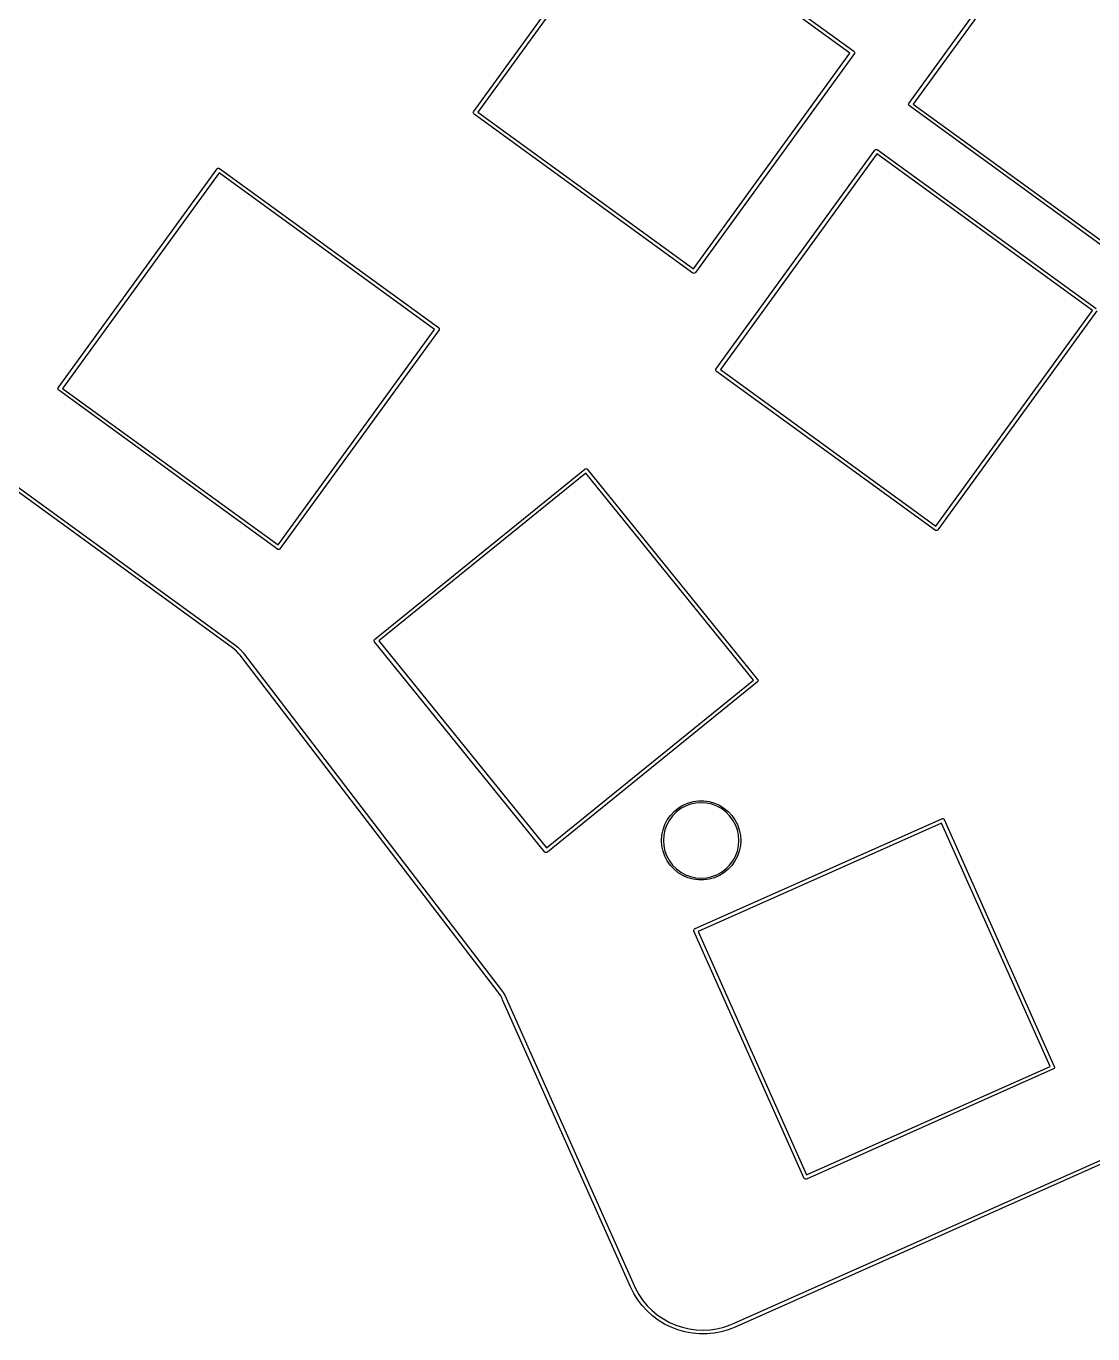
# Model space of a CAD drawing. Extents: x 87 to 387, y -217 to -84.
# Drawn here: x 138.9 to 194.1, y -216.7 to -149 of the extents above; entities that cross this region are included whole.
import ezdxf

# ---------------------------------------------------------------- set-up
doc = ezdxf.new("R2010")
doc.units = 0
doc.layers.add('BLACK', color=7, linetype='CONTINUOUS')

msp = doc.modelspace()

# ---------------------------------------------------------------- linework, layer by layer
at = {"layer": 'BLACK', "linetype": 'CONTINUOUS'}
for p, q in [((162.03234, -153.398178), (170.271244, -142.055032)), ((170.372736, -142.252359), (162.261705, -153.419454)), ((181.539842, -150.363389), (170.372736, -142.252359)), ((170.394012, -142.022995), (181.737171, -150.261897)), ((184.588533, -152.975686), (192.827431, -141.632534)), ((192.928923, -141.829863), (184.817897, -152.996961)), ((173.428806, -161.530494), (181.539842, -150.363389)), ((181.769207, -150.384665), (173.530299, -161.727823)), ((181.737171, -150.261897), (181.751818, -150.274913)), ((181.751818, -150.274913), (181.751825, -150.274918)), ((181.751825, -150.274918), (181.772211, -150.308187)), ((181.778315, -150.346725), (181.769207, -150.384665)), ((181.772211, -150.308187), (181.778315, -150.346725)), ((184.579425, -153.013626), (184.588533, -152.975686)), ((184.585529, -153.052164), (184.579425, -153.013626)), ((184.605916, -153.085433), (184.585529, -153.052164)), ((184.605922, -153.085437), (184.605916, -153.085433)), ((184.620569, -153.098454), (184.605922, -153.085437)), ((195.9624, -161.3364), (184.620569, -153.098454)), ((184.817897, -152.996961), (195.98499, -161.107991)), ((162.023232, -153.436118), (162.03234, -153.398178)), ((162.029336, -153.474656), (162.023232, -153.436118)), ((162.049722, -153.507924), (162.029336, -153.474656)), ((162.064376, -153.520946), (162.049722, -153.507924)), ((173.407531, -161.759859), (162.064376, -153.520946)), ((162.261705, -153.419454), (173.428806, -161.530494)), ((174.596175, -166.728966), (182.835086, -155.385818)), ((182.936577, -155.583146), (174.82554, -166.750242)), ((182.835086, -155.385818), (182.848108, -155.371164)), ((182.848108, -155.371164), (182.881376, -155.350777)), ((182.881376, -155.350777), (182.919914, -155.344673)), ((182.919914, -155.344673), (182.957854, -155.353781)), ((194.103678, -163.69418), (182.936577, -155.583146)), ((182.957854, -155.353781), (194.301007, -163.592688)), ((140.512094, -167.706548), (148.750996, -156.363402)), ((148.750996, -156.363402), (148.764017, -156.348748)), ((148.764017, -156.348748), (148.797286, -156.328361)), ((148.797286, -156.328361), (148.835824, -156.322257)), ((148.835824, -156.322257), (148.873764, -156.331365)), ((148.873764, -156.331365), (160.216918, -164.570263)), ((148.852488, -156.560729), (140.741459, -167.727824)), ((160.019589, -164.671755), (148.852488, -156.560729)), ((173.445471, -161.768967), (173.407531, -161.759859)), ((173.484009, -161.762863), (173.445471, -161.768967)), ((173.517277, -161.742476), (173.484009, -161.762863)), ((173.530299, -161.727823), (173.517277, -161.742476)), ((185.99264, -174.861287), (194.103678, -163.69418)), ((194.333042, -163.715457), (186.094133, -175.058616)), ((160.216918, -164.570263), (160.231567, -164.58328)), ((160.231567, -164.58328), (160.231573, -164.583284)), ((160.231573, -164.583284), (160.251959, -164.616553)), ((160.251959, -164.616553), (160.258063, -164.655091)), ((151.908554, -175.838854), (160.019589, -164.671755)), ((160.248955, -164.693031), (152.010047, -176.036183)), ((160.258063, -164.655091), (160.248955, -164.693031)), ((174.587067, -166.766906), (174.596175, -166.728966)), ((174.593171, -166.805444), (174.587067, -166.766906)), ((174.613557, -166.838712), (174.593171, -166.805444)), ((174.628211, -166.851734), (174.613557, -166.838712)), ((185.971364, -175.090652), (174.628211, -166.851734)), ((174.82554, -166.750242), (185.99264, -174.861287)), ((140.502986, -167.744488), (140.512094, -167.706548)), ((140.50909, -167.783026), (140.502986, -167.744488)), ((140.529477, -167.816294), (140.50909, -167.783026)), ((140.54413, -167.829316), (140.529477, -167.816294)), ((151.886017, -176.067302), (140.54413, -167.829316)), ((140.741459, -167.727824), (151.908554, -175.838854)), ((149.544956, -181.164808), (135.723644, -171.125395)), ((135.845822, -170.969319), (149.667182, -181.008768)), ((156.912815, -180.732879), (167.806588, -171.908802)), ((167.806588, -171.908802), (167.822958, -171.898018)), ((167.822958, -171.898018), (167.86037, -171.886936)), ((167.86037, -171.886936), (167.899174, -171.891015)), ((167.899174, -171.891015), (167.933464, -171.909633)), ((167.933464, -171.909633), (176.757726, -182.803634)), ((167.853548, -172.125674), (157.128634, -180.812974)), ((176.540852, -182.850595), (167.853548, -172.125674)), ((186.009305, -175.09976), (185.971364, -175.090652)), ((186.047843, -175.093656), (186.009305, -175.09976)), ((186.081111, -175.073269), (186.047843, -175.093656)), ((186.094133, -175.058616), (186.081111, -175.073269)), ((151.887279, -176.068219), (151.886017, -176.067302)), ((151.925219, -176.077327), (151.887279, -176.068219)), ((151.963757, -176.071223), (151.925219, -176.077327)), ((151.997025, -176.050837), (151.963757, -176.071223)), ((152.010047, -176.036183), (151.997025, -176.050837)), ((156.889896, -180.806153), (156.893975, -180.767349)), ((156.900978, -180.843565), (156.889896, -180.806153)), ((156.893975, -180.767349), (156.912593, -180.733059)), ((156.911762, -180.859935), (156.900978, -180.843565)), ((165.736023, -191.753939), (156.911762, -180.859935)), ((156.912593, -180.733059), (156.912815, -180.732879)), ((157.128634, -180.812974), (165.815938, -191.537896)), ((149.549619, -181.170567), (149.544956, -181.164808)), ((149.623682, -181.224363), (149.549619, -181.170567)), ((149.760761, -181.34572), (149.623682, -181.224363)), ((149.667182, -181.008768), (149.667186, -181.008772)), ((149.667186, -181.008772), (149.667189, -181.008773)), ((149.667189, -181.008773), (149.667189, -181.008774)), ((149.667189, -181.008774), (149.824782, -181.135308)), ((149.885544, -181.479687), (149.760761, -181.34572)), ((149.824782, -181.135308), (149.969487, -181.2764)), ((149.941195, -181.552367), (149.885544, -181.479687)), ((149.941204, -181.552359), (149.941195, -181.552367)), ((163.31533, -199.009882), (149.941204, -181.552359)), ((149.969487, -181.2764), (150.099965, -181.430745)), ((150.099965, -181.430745), (150.099975, -181.430737)), ((150.099975, -181.430737), (150.102806, -181.437588)), ((150.102806, -181.437588), (163.476939, -198.895121)), ((165.815938, -191.537896), (176.540852, -182.850595)), ((176.775513, -182.89622), (176.756896, -182.93051)), ((176.757726, -182.803634), (176.76851, -182.820004)), ((176.76851, -182.820004), (176.779592, -182.857416)), ((176.779592, -182.857416), (176.775513, -182.89622)), ((176.753372, -182.933363), (165.862899, -191.754769)), ((176.756896, -182.93051), (176.753372, -182.933363)), ((172.239798, -189.853762), (172.430772, -189.649279)), ((172.549766, -189.670016), (172.35253, -189.867252)), ((172.430772, -189.649279), (172.647811, -189.472704)), ((172.773064, -189.502858), (172.549766, -189.670016)), ((172.647811, -189.472704), (172.886873, -189.327328)), ((173.017877, -189.36918), (172.773064, -189.502858)), ((172.886873, -189.327328), (173.143502, -189.215858)), ((173.279224, -189.271702), (173.017877, -189.36918)), ((173.143502, -189.215858), (173.412921, -189.140371)), ((173.551782, -189.212411), (173.279224, -189.271702)), ((173.412921, -189.140371), (173.690108, -189.102272)), ((173.830005, -189.192512), (173.551782, -189.212411)), ((173.690108, -189.102272), (173.969902, -189.102272)), ((174.108228, -189.212411), (173.830005, -189.192512)), ((173.969902, -189.102272), (174.247089, -189.140371)), ((174.380786, -189.271702), (174.108228, -189.212411)), ((174.247089, -189.140371), (174.516508, -189.215858)), ((174.642133, -189.36918), (174.380786, -189.271702)), ((174.516508, -189.215858), (174.773137, -189.327328)), ((174.886946, -189.502858), (174.642133, -189.36918)), ((174.773137, -189.327328), (175.012199, -189.472704)), ((175.110244, -189.670016), (174.886946, -189.502858)), ((175.012199, -189.472704), (175.229238, -189.649279)), ((175.30748, -189.867252), (175.110244, -189.670016)), ((175.229238, -189.649279), (175.420212, -189.853762)), ((171.856026, -190.594408), (171.949724, -190.33077)), ((171.949724, -190.33077), (172.078447, -190.082345)), ((172.051694, -190.335363), (171.954216, -190.59671)), ((172.185372, -190.09055), (172.051694, -190.335363)), ((172.078447, -190.082345), (172.239798, -189.853762)), ((172.35253, -189.867252), (172.185372, -190.09055)), ((173.493705, -195.730154), (186.300384, -190.02616)), ((186.289613, -190.247798), (173.681703, -195.863262)), ((175.474638, -190.09055), (175.30748, -189.867252)), ((175.420212, -189.853762), (175.581563, -190.082345)), ((175.608316, -190.335363), (175.474638, -190.09055)), ((175.581563, -190.082345), (175.710286, -190.33077)), ((175.705794, -190.59671), (175.608316, -190.335363)), ((175.710286, -190.33077), (175.803984, -190.594408)), ((191.905093, -202.855696), (186.289613, -190.247798)), ((186.300384, -190.02616), (186.318987, -190.01998)), ((186.318987, -190.01998), (186.357992, -190.018959)), ((186.357992, -190.018959), (186.394419, -190.032942)), ((186.394419, -190.032942), (186.417767, -190.055098)), ((186.417767, -190.055098), (186.422722, -190.0598)), ((186.422722, -190.0598), (192.126731, -202.866466)), ((171.780007, -191.147491), (171.799101, -190.86835)), ((171.799101, -190.86835), (171.856026, -190.594408)), ((171.894925, -190.869268), (171.875026, -191.147491)), ((171.954216, -190.59671), (171.894925, -190.869268)), ((175.765085, -190.869268), (175.705794, -190.59671)), ((175.784984, -191.147491), (175.765085, -190.869268)), ((175.803984, -190.594408), (175.860909, -190.86835)), ((175.860909, -190.86835), (175.880003, -191.147491)), ((171.799101, -191.426632), (171.780007, -191.147491)), ((171.856026, -191.700574), (171.799101, -191.426632)), ((171.949724, -191.964212), (171.856026, -191.700574)), ((171.875026, -191.147491), (171.894925, -191.425714)), ((171.894925, -191.425714), (171.954216, -191.698272)), ((171.954216, -191.698272), (172.051694, -191.959619)), ((175.608316, -191.959619), (175.705794, -191.698272)), ((175.705794, -191.698272), (175.765085, -191.425714)), ((175.803984, -191.700574), (175.710286, -191.964212)), ((175.765085, -191.425714), (175.784984, -191.147491)), ((175.860909, -191.426632), (175.803984, -191.700574)), ((175.880003, -191.147491), (175.860909, -191.426632)), ((165.770313, -191.772556), (165.736023, -191.753939)), ((165.809117, -191.776635), (165.770313, -191.772556)), ((165.846529, -191.765553), (165.809117, -191.776635)), ((165.862899, -191.754769), (165.846529, -191.765553)), ((172.078447, -192.212637), (171.949724, -191.964212)), ((172.051694, -191.959619), (172.185372, -192.204432)), ((172.239798, -192.44122), (172.078447, -192.212637)), ((172.185372, -192.204432), (172.35253, -192.42773)), ((175.30748, -192.42773), (175.474638, -192.204432)), ((175.581563, -192.212637), (175.420212, -192.44122)), ((175.474638, -192.204432), (175.608316, -191.959619)), ((175.710286, -191.964212), (175.581563, -192.212637)), ((172.430772, -192.645703), (172.239798, -192.44122)), ((172.35253, -192.42773), (172.549766, -192.624966)), ((172.647811, -192.822278), (172.430772, -192.645703)), ((172.549766, -192.624966), (172.773064, -192.792124)), ((172.886873, -192.967654), (172.647811, -192.822278)), ((172.773064, -192.792124), (173.017877, -192.925802)), ((173.143502, -193.079124), (172.886873, -192.967654)), ((173.017877, -192.925802), (173.279224, -193.02328)), ((173.412921, -193.154611), (173.143502, -193.079124)), ((173.279224, -193.02328), (173.551782, -193.082571)), ((173.551782, -193.082571), (173.830005, -193.10247)), ((173.830005, -193.10247), (174.108228, -193.082571)), ((174.108228, -193.082571), (174.380786, -193.02328)), ((174.516508, -193.079124), (174.247089, -193.154611)), ((174.380786, -193.02328), (174.642133, -192.925802)), ((174.773137, -192.967654), (174.516508, -193.079124)), ((174.642133, -192.925802), (174.886946, -192.792124)), ((175.012199, -192.822278), (174.773137, -192.967654)), ((174.886946, -192.792124), (175.110244, -192.624966)), ((175.229238, -192.645703), (175.012199, -192.822278)), ((175.110244, -192.624966), (175.30748, -192.42773)), ((175.420212, -192.44122), (175.229238, -192.645703)), ((173.690108, -193.19271), (173.412921, -193.154611)), ((173.969902, -193.19271), (173.690108, -193.19271)), ((174.247089, -193.154611), (173.969902, -193.19271)), ((173.452864, -195.794884), (173.466847, -195.758458)), ((173.466847, -195.758457), (173.493705, -195.730154)), ((173.466847, -195.758458), (173.466847, -195.758457)), ((173.453885, -195.833889), (173.452864, -195.794884)), ((173.460065, -195.852493), (173.453885, -195.833889)), ((179.16407, -208.659174), (173.460065, -195.852493)), ((173.681703, -195.863262), (179.297178, -208.471175)), ((163.318161, -199.016734), (163.31533, -199.009882)), ((163.363389, -199.075767), (163.318161, -199.016734)), ((163.44432, -199.200554), (163.363389, -199.075767)), ((163.476939, -198.895121), (163.476947, -198.895134)), ((163.476947, -198.895134), (163.571644, -199.029339)), ((163.571644, -199.029339), (163.655568, -199.170546)), ((163.655568, -199.170546), (163.728198, -199.317881)), ((163.515251, -199.331285), (163.44432, -199.200554)), ((163.545488, -199.399228), (163.515251, -199.331285)), ((163.545493, -199.399225), (163.545488, -199.399228)), ((163.545493, -199.399226), (163.545493, -199.399225)), ((170.171099, -214.275867), (163.545493, -199.399226)), ((163.728198, -199.317881), (163.728203, -199.317879)), ((163.728203, -199.317879), (163.729361, -199.325196)), ((163.729361, -199.325196), (170.354967, -214.201837)), ((192.093092, -202.988804), (179.286409, -208.692814)), ((179.297178, -208.471175), (191.905093, -202.855696)), ((192.11995, -202.960501), (192.093092, -202.988804)), ((192.133933, -202.924075), (192.11995, -202.960501)), ((192.126731, -202.866466), (192.132908, -202.885061)), ((192.132908, -202.885061), (192.132912, -202.88507)), ((192.132912, -202.88507), (192.133933, -202.924075)), ((175.511401, -216.17723), (196.068968, -207.022311)), ((196.138437, -207.208209), (175.585428, -216.3611)), ((179.192373, -208.686032), (179.16407, -208.659174)), ((179.2288, -208.700015), (179.192373, -208.686032)), ((179.267805, -208.698994), (179.2288, -208.700015)), ((179.286409, -208.692814), (179.267805, -208.698994)), ((170.172259, -214.283186), (170.171099, -214.275867)), ((170.172232, -214.283198), (170.172259, -214.283186)), ((170.342084, -214.621677), (170.172232, -214.283198)), ((170.542441, -214.943041), (170.342084, -214.621677)), ((170.354967, -214.201837), (170.35506, -214.202119)), ((170.35506, -214.202119), (170.428281, -214.366567)), ((170.428281, -214.366567), (170.604732, -214.681066)), ((170.604732, -214.681066), (170.809449, -214.977942)), ((170.771595, -215.244547), (170.542441, -214.943041)), ((171.027591, -215.523624), (170.771595, -215.244547)), ((170.809449, -214.977942), (171.040684, -215.254664)), ((171.040684, -215.254664), (171.296466, -215.508869)), ((171.308245, -215.77789), (171.027591, -215.523624)), ((171.296466, -215.508869), (171.574611, -215.73839)), ((171.611161, -216.005177), (171.308245, -215.77789)), ((171.574611, -215.73839), (171.872747, -215.941269)), ((171.933757, -216.203545), (171.611161, -216.005177)), ((171.872747, -215.941269), (172.18833, -216.115773)), ((172.18833, -216.115773), (172.518668, -216.260416)), ((172.273279, -216.371301), (171.933757, -216.203545)), ((172.626832, -216.507016), (172.273279, -216.371301)), ((172.518668, -216.260416), (172.860942, -216.373961)), ((172.991398, -216.60953), (172.626832, -216.507016)), ((172.860942, -216.373961), (173.212234, -216.455442)), ((173.363868, -216.677969), (172.991398, -216.60953)), ((173.212234, -216.455442), (173.569544, -216.504163)), ((173.741064, -216.711749), (173.363868, -216.677969)), ((173.569544, -216.504163), (173.929826, -216.519707)), ((174.119768, -216.710583), (173.741064, -216.711749)), ((173.929826, -216.519707), (174.290005, -216.501944)), ((174.496748, -216.674479), (174.119768, -216.710583)), ((174.290005, -216.501944), (174.647009, -216.451023)), ((174.868789, -216.603747), (174.496748, -216.674479)), ((174.647009, -216.451023), (174.997792, -216.367379)), ((175.232717, -216.498989), (174.868789, -216.603747)), ((174.997792, -216.367379), (175.33936, -216.251727)), ((175.585404, -216.361107), (175.232717, -216.498989)), ((175.33936, -216.251727), (175.50408, -216.17839)), ((175.50408, -216.17839), (175.504081, -216.17839)), ((175.504081, -216.17839), (175.511401, -216.17723)), ((175.585428, -216.3611), (175.585404, -216.361107))]:
    msp.add_line(p, q, dxfattribs=at)

doc.saveas('drawing.dxf')
